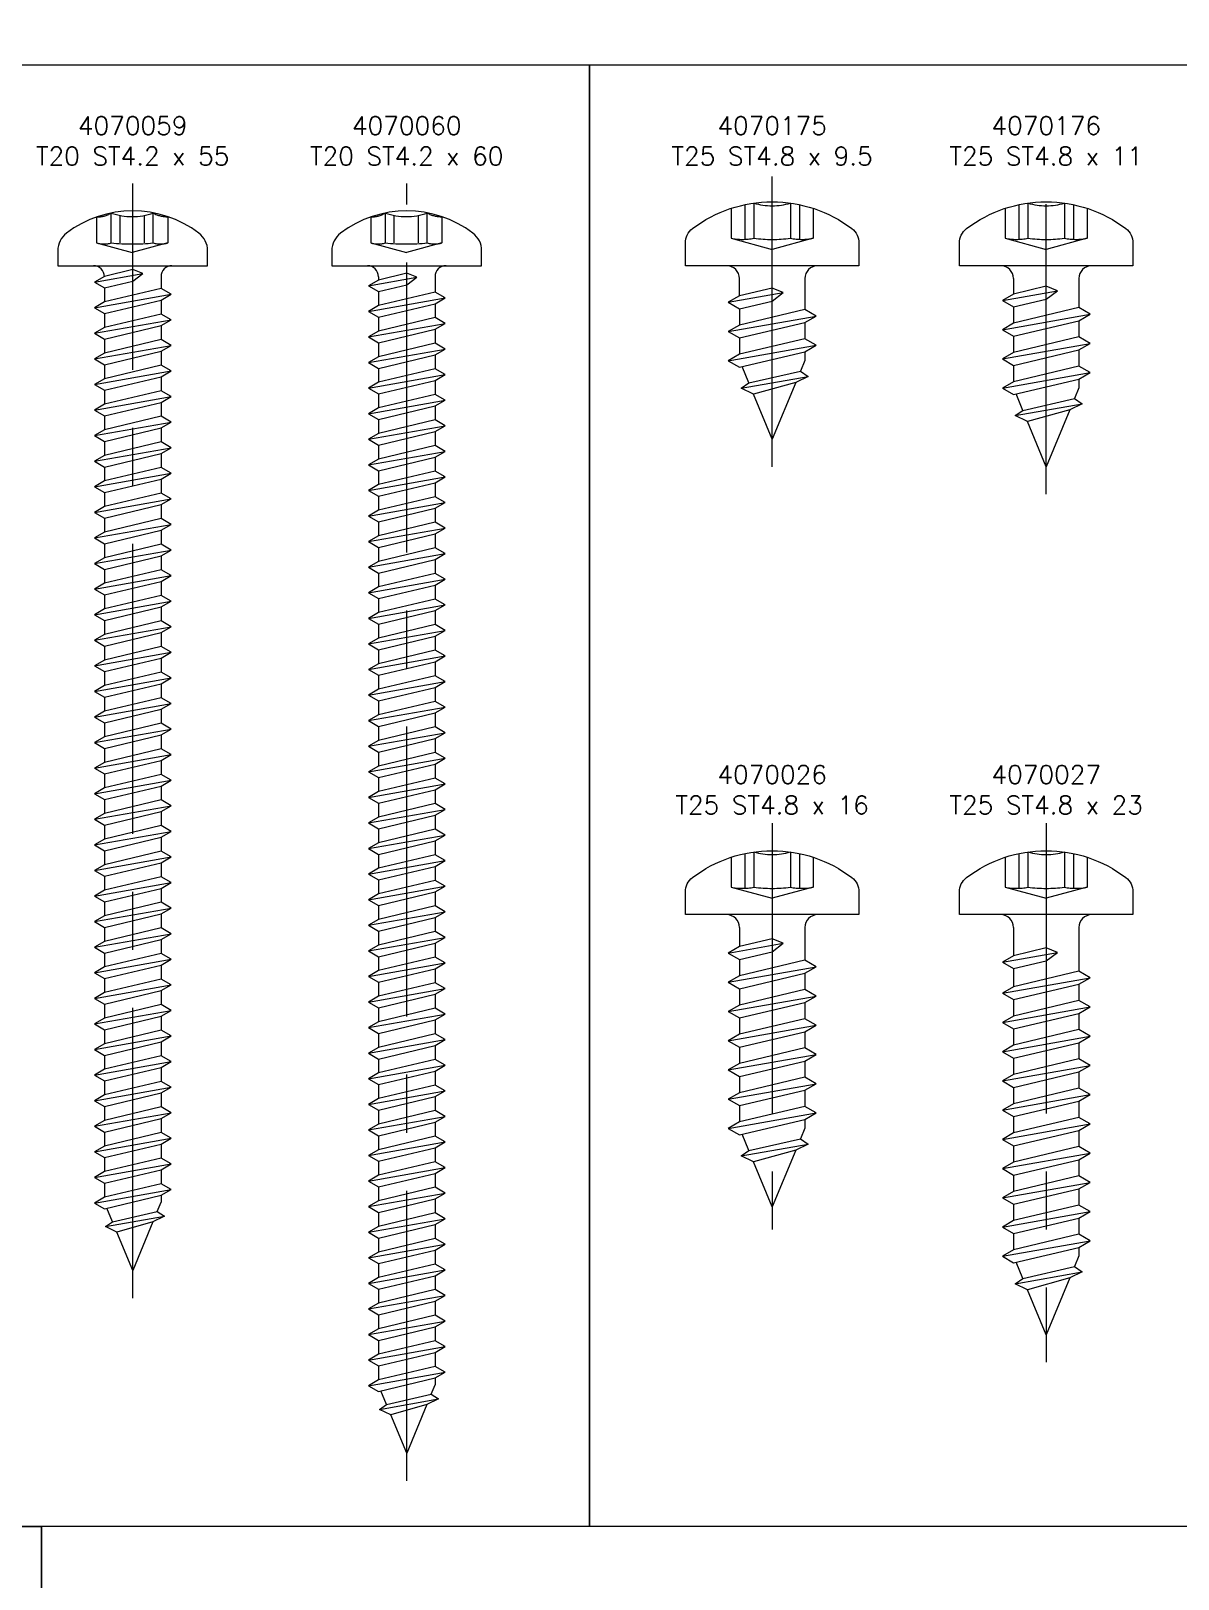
# Model space of a CAD drawing. Header units: millimetres. Extents: x 1459 to 16731, y 971 to 8404.
# Drawn here: x 5698.9 to 5761.7, y 2043.6 to 2128.3 of the extents above; entities that cross this region are included whole.
import ezdxf

# ---------------------------------------------------------------- set-up
doc = ezdxf.new("R2010")
doc.units = ezdxf.units.MM
doc.header["$LTSCALE"] = 0.5
for name, pattern in [('AUSGEZOGEN', [0]), ('CENTER', [50.8, 31.75, -6.35, 6.35, -6.35]), ('HIDDEN', [9.525, 6.35, -3.175])]:
    doc.linetypes.add(name, pattern=pattern)
doc.layers.get('0').update_dxf_attribs({"lineweight": 20})
doc.layers.add('Quincaillerie', color=150, linetype='Continuous', lineweight=20)
doc.styles.add('SBS_BLOCKNAME', font='simplex.shx', dxfattribs={"height": 1})

# ---------------------------------------------------------------- blocks, each defined once
blk = doc.blocks.new('4070059')
at = {"color": 1, "linetype": 'CENTER'}
blk.add_line((0, -56.5), (0, 4.5), dxfattribs=at)
at = {"linetype": 'HIDDEN'}
for p, q in [((-1.171, 1.248), (-1.171, 2.885)), ((-0.684, 1.248), (-0.684, 2.753)), ((0.638, 1.248), (0.638, 2.753)), ((1.125, 1.248), (1.125, 2.885))]:
    blk.add_line(p, q, dxfattribs=at)
blk.add_lwpolyline([(3.625, 1.781, 0.336235), (-3.625, 1.781, 0.234691), (-4.1, 0.825), (-4.1, 0), (4.1, 0), (4.1, 0.825, 0.234691), (3.625, 1.781, 0.14402)], format="xyb")
for points in [[(-1.973, 2.666), (-1.973, 1.248)], [(1.927, 2.682), (1.927, 1.248)], [(-1.973, 1.248), (-0.023, 0.726)], [(1.927, 1.248), (-0.023, 0.726)]]:
    blk.add_lwpolyline(points, dxfattribs=at)
for points in [[(-1.55, -0.582), (-2.1, -0.9), (-1.55, -1.218), (0, -0.847), (0.55, -0.433), (0, -0.212)], [(-1.55, -1.982), (-2.1, -2.3), (-1.55, -2.618), (1.55, -1.877), (2.1, -1.559), (1.55, -1.242)], [(-1.55, -3.382), (-2.1, -3.7), (-1.55, -4.018), (1.55, -3.277), (2.1, -2.959), (1.55, -2.642)], [(-1.55, -4.782), (-2.1, -5.1), (-1.55, -5.418), (1.55, -4.677), (2.1, -4.359), (1.55, -4.042)], [(-1.55, -6.182), (-2.1, -6.5), (-1.55, -6.818), (1.55, -6.077), (2.1, -5.759), (1.55, -5.442)], [(-1.55, -7.582), (-2.1, -7.9), (-1.55, -8.218), (1.55, -7.477), (2.1, -7.159), (1.55, -6.842)], [(-1.55, -8.982), (-2.1, -9.3), (-1.55, -9.618), (1.55, -8.877), (2.1, -8.559), (1.55, -8.242)], [(-1.55, -10.382), (-2.1, -10.7), (-1.55, -11.018), (1.55, -10.277), (2.1, -9.959), (1.55, -9.642)], [(-1.55, -11.782), (-2.1, -12.1), (-1.55, -12.418), (1.55, -11.677), (2.1, -11.359), (1.55, -11.042)], [(-1.55, -13.182), (-2.1, -13.5), (-1.55, -13.818), (1.55, -13.077), (2.1, -12.759), (1.55, -12.442)], [(-1.55, -14.582), (-2.1, -14.9), (-1.55, -15.218), (1.55, -14.477), (2.1, -14.159), (1.55, -13.842)], [(-1.55, -15.982), (-2.1, -16.3), (-1.55, -16.618), (1.55, -15.877), (2.1, -15.559), (1.55, -15.242)], [(-1.55, -17.382), (-2.1, -17.7), (-1.55, -18.018), (1.55, -17.277), (2.1, -16.959), (1.55, -16.642)], [(-1.55, -18.782), (-2.1, -19.1), (-1.55, -19.418), (1.55, -18.677), (2.1, -18.359), (1.55, -18.042)], [(-1.55, -20.182), (-2.1, -20.5), (-1.55, -20.818), (1.55, -20.077), (2.1, -19.759), (1.55, -19.442)], [(-1.55, -21.582), (-2.1, -21.9), (-1.55, -22.218), (1.55, -21.477), (2.1, -21.159), (1.55, -20.842)], [(-1.55, -22.982), (-2.1, -23.3), (-1.55, -23.618), (1.55, -22.877), (2.1, -22.559), (1.55, -22.242)], [(-1.55, -24.382), (-2.1, -24.7), (-1.55, -25.018), (1.55, -24.277), (2.1, -23.959), (1.55, -23.642)], [(-1.55, -25.782), (-2.1, -26.1), (-1.55, -26.418), (1.55, -25.677), (2.1, -25.359), (1.55, -25.042)], [(-1.55, -27.182), (-2.1, -27.5), (-1.55, -27.818), (1.55, -27.077), (2.1, -26.759), (1.55, -26.442)], [(-1.55, -28.582), (-2.1, -28.9), (-1.55, -29.218), (1.55, -28.477), (2.1, -28.159), (1.55, -27.842)], [(-1.55, -29.982), (-2.1, -30.3), (-1.55, -30.618), (1.55, -29.877), (2.1, -29.559), (1.55, -29.242)], [(-1.55, -31.382), (-2.1, -31.7), (-1.55, -32.018), (1.55, -31.277), (2.1, -30.959), (1.55, -30.642)], [(-1.55, -32.782), (-2.1, -33.1), (-1.55, -33.418), (1.55, -32.677), (2.1, -32.359), (1.55, -32.042)], [(-1.55, -34.182), (-2.1, -34.5), (-1.55, -34.818), (1.55, -34.077), (2.1, -33.759), (1.55, -33.442)], [(-1.55, -35.582), (-2.1, -35.9), (-1.55, -36.218), (1.55, -35.477), (2.1, -35.159), (1.55, -34.842)], [(-1.55, -36.982), (-2.1, -37.3), (-1.55, -37.618), (1.55, -36.877), (2.1, -36.559), (1.55, -36.242)], [(-1.55, -38.382), (-2.1, -38.7), (-1.55, -39.018), (1.55, -38.277), (2.1, -37.959), (1.55, -37.642)], [(-1.55, -39.782), (-2.1, -40.1), (-1.55, -40.418), (1.55, -39.677), (2.1, -39.359), (1.55, -39.042)], [(-1.55, -41.182), (-2.1, -41.5), (-1.55, -41.818), (1.55, -41.077), (2.1, -40.759), (1.55, -40.442)], [(-1.55, -42.582), (-2.1, -42.9), (-1.55, -43.218), (1.55, -42.477), (2.1, -42.159), (1.55, -41.842)], [(-1.55, -43.982), (-2.1, -44.3), (-1.55, -44.618), (1.55, -43.877), (2.1, -43.559), (1.55, -43.242)], [(-1.55, -45.382), (-2.1, -45.7), (-1.55, -46.018), (1.55, -45.277), (2.1, -44.959), (1.55, -44.642)], [(-1.55, -46.782), (-2.1, -47.1), (-1.55, -47.418), (1.55, -46.677), (2.1, -46.359), (1.55, -46.042)], [(-1.55, -48.182), (-2.1, -48.5), (-1.55, -48.818), (1.55, -48.077), (2.1, -47.759), (1.55, -47.442)], [(-1.55, -49.582), (-2.1, -49.9), (-1.55, -50.218), (1.55, -49.477), (2.1, -49.159), (1.55, -48.842)], [(-1.55, -50.982), (-2.1, -51.3), (-1.55, -51.618), (1.55, -50.877), (2.1, -50.559), (1.55, -50.242)], [(1.342, -51.76), (1.733, -52.024), (1.107, -52.328), (-0.872, -52.896), (-1.497, -52.594), (-1.107, -52.328)]]:
    blk.add_lwpolyline(points, close=True)
for points in [[(-2.1, -0.9), (0.55, -0.433)], [(1.55, -0.6), (1.55, -1.242)], [(-2.1, -2.3), (2.1, -1.559)], [(-1.55, -1.218), (-1.55, -1.982)], [(1.55, -1.877), (1.55, -2.642)], [(-2.1, -3.7), (2.1, -2.959)], [(-1.55, -2.618), (-1.55, -3.382)], [(1.55, -3.277), (1.55, -4.042)], [(-1.55, -4.018), (-1.55, -4.782)], [(-2.1, -5.1), (2.1, -4.359)], [(1.55, -4.677), (1.55, -5.442)], [(-2.1, -6.5), (2.1, -5.759)], [(-1.55, -5.418), (-1.55, -6.182)], [(1.55, -6.077), (1.55, -6.842)], [(-2.1, -7.9), (2.1, -7.159)], [(-1.55, -6.818), (-1.55, -7.582)], [(1.55, -7.477), (1.55, -8.242)], [(-1.55, -8.218), (-1.55, -8.982)], [(-2.1, -9.3), (2.1, -8.559)], [(1.55, -8.877), (1.55, -9.642)], [(-2.1, -10.7), (2.1, -9.959)], [(-1.55, -9.618), (-1.55, -10.382)], [(1.55, -10.277), (1.55, -11.042)], [(-2.1, -12.1), (2.1, -11.359)], [(-1.55, -11.018), (-1.55, -11.782)], [(1.55, -11.677), (1.55, -12.442)], [(-1.55, -12.418), (-1.55, -13.182)], [(-2.1, -13.5), (2.1, -12.759)], [(1.55, -13.077), (1.55, -13.842)], [(-2.1, -14.9), (2.1, -14.159)], [(-1.55, -13.818), (-1.55, -14.582)], [(-1.55, -15.218), (-1.55, -15.982)], [(1.55, -14.477), (1.55, -15.242)], [(-2.1, -16.3), (2.1, -15.559)], [(1.55, -15.877), (1.55, -16.642)], [(-1.55, -16.618), (-1.55, -17.382)], [(-2.1, -17.7), (2.1, -16.959)], [(1.55, -17.277), (1.55, -18.042)], [(-2.1, -19.1), (2.1, -18.359)], [(-1.55, -18.018), (-1.55, -18.782)], [(-1.55, -19.418), (-1.55, -20.182)], [(1.55, -18.677), (1.55, -19.442)], [(-2.1, -20.5), (2.1, -19.759)], [(1.55, -20.077), (1.55, -20.842)], [(-2.1, -21.9), (2.1, -21.159)], [(-1.55, -20.818), (-1.55, -21.582)], [(1.55, -21.477), (1.55, -22.242)], [(-2.1, -23.3), (2.1, -22.559)], [(-1.55, -22.218), (-1.55, -22.982)], [(1.55, -22.877), (1.55, -23.642)], [(-1.55, -23.618), (-1.55, -24.382)], [(-2.1, -24.7), (2.1, -23.959)], [(1.55, -24.277), (1.55, -25.042)], [(-2.1, -26.1), (2.1, -25.359)], [(-1.55, -25.018), (-1.55, -25.782)], [(1.55, -25.677), (1.55, -26.442)], [(-2.1, -27.5), (2.1, -26.759)], [(-1.55, -26.418), (-1.55, -27.182)], [(1.55, -27.077), (1.55, -27.842)], [(-1.55, -27.818), (-1.55, -28.582)], [(-2.1, -28.9), (2.1, -28.159)], [(1.55, -28.477), (1.55, -29.242)], [(-2.1, -30.3), (2.1, -29.559)], [(-1.55, -29.218), (-1.55, -29.982)], [(1.55, -29.877), (1.55, -30.642)], [(-2.1, -31.7), (2.1, -30.959)], [(-1.55, -30.618), (-1.55, -31.382)], [(1.55, -31.277), (1.55, -32.042)], [(-1.55, -32.018), (-1.55, -32.782)], [(-2.1, -33.1), (2.1, -32.359)], [(1.55, -32.677), (1.55, -33.442)], [(-2.1, -34.5), (2.1, -33.759)], [(-1.55, -33.418), (-1.55, -34.182)], [(1.55, -34.077), (1.55, -34.842)], [(-2.1, -35.9), (2.1, -35.159)], [(-1.55, -34.818), (-1.55, -35.582)], [(1.55, -35.477), (1.55, -36.242)], [(-1.55, -36.218), (-1.55, -36.982)], [(-2.1, -37.3), (2.1, -36.559)], [(1.55, -36.877), (1.55, -37.642)], [(-2.1, -38.7), (2.1, -37.959)], [(-1.55, -37.618), (-1.55, -38.382)], [(1.55, -38.277), (1.55, -39.042)], [(-2.1, -40.1), (2.1, -39.359)], [(-1.55, -39.018), (-1.55, -39.782)], [(1.55, -39.677), (1.55, -40.442)], [(-1.55, -40.418), (-1.55, -41.182)], [(-2.1, -41.5), (2.1, -40.759)], [(1.55, -41.077), (1.55, -41.842)], [(-2.1, -42.9), (2.1, -42.159)], [(-1.55, -41.818), (-1.55, -42.582)], [(1.55, -42.477), (1.55, -43.242)], [(-2.1, -44.3), (2.1, -43.559)], [(-1.55, -43.218), (-1.55, -43.982)], [(1.55, -43.877), (1.55, -44.642)], [(-1.55, -44.618), (-1.55, -45.382)], [(-2.1, -45.7), (2.1, -44.959)], [(1.55, -45.277), (1.55, -46.042)], [(-2.1, -47.1), (2.1, -46.359)], [(-1.55, -46.018), (-1.55, -46.782)], [(-1.55, -47.418), (-1.55, -48.182)], [(1.55, -46.677), (1.55, -47.442)], [(-2.1, -48.5), (2.1, -47.759)], [(1.55, -48.077), (1.55, -48.842)], [(-1.55, -48.818), (-1.55, -49.582)], [(-2.1, -49.9), (2.1, -49.159)], [(1.55, -49.477), (1.55, -50.242)], [(-2.1, -51.3), (2.1, -50.559)], [(-1.55, -50.218), (-1.55, -50.982)], [(-1.107, -52.328), (-1.414, -51.585)], [(1.342, -51.76), (1.55, -51.258)], [(1.55, -50.877), (1.55, -51.258)], [(-1.497, -52.594), (1.733, -52.024)], [(1.107, -52.328), (0, -55), (-0.872, -52.896)]]:
    blk.add_lwpolyline(points)
for centre, radius, start, end in [((-1.962, 4.206), 1.539, 269.57434, 300.88365), ((-0.023, 6.163), 3.474, 250.69884, 289.30116), ((1.885, 4.206), 1.525, 240.10442, 271.56463), ((-1.572, 2.616), 1.425, 253.66426, 286.33574), ((-0.023, 13.162), 11.97, 264.49478, 275.50522), ((1.526, 2.616), 1.425, 253.66426, 286.33574)]:
    blk.add_arc(centre, radius, start, end, dxfattribs=at)
for centre, start, end in [((-2.15, -0.6), 0, 90), ((2.15, -0.6), 90, 180)]:
    blk.add_arc(centre, 0.6, start, end)
blk = doc.blocks.new('4070060')
at = {"color": 1, "linetype": 'CENTER'}
blk.add_line((0, -66.5), (0, 4.5), dxfattribs=at)
at = {"linetype": 'HIDDEN'}
for p, q in [((-1.171, 1.248), (-1.171, 2.885)), ((-0.684, 1.248), (-0.684, 2.753)), ((0.638, 1.248), (0.638, 2.753)), ((1.125, 1.248), (1.125, 2.885))]:
    blk.add_line(p, q, dxfattribs=at)
blk.add_lwpolyline([(3.625, 1.781, 0.336235), (-3.625, 1.781, 0.234691), (-4.1, 0.825), (-4.1, 0), (4.1, 0), (4.1, 0.825, 0.234691), (3.625, 1.781, 0.14402)], format="xyb")
for points in [[(-1.973, 2.666), (-1.973, 1.248)], [(1.927, 2.682), (1.927, 1.248)], [(-1.973, 1.248), (-0.023, 0.726)], [(1.927, 1.248), (-0.023, 0.726)]]:
    blk.add_lwpolyline(points, dxfattribs=at)
for points in [[(-1.55, -0.782), (-2.1, -1.1), (-1.55, -1.418), (0, -1.047), (0.55, -0.633), (0, -0.412)], [(-1.55, -2.182), (-2.1, -2.5), (-1.55, -2.818), (1.55, -2.077), (2.1, -1.759), (1.55, -1.442)], [(-1.55, -3.582), (-2.1, -3.9), (-1.55, -4.218), (1.55, -3.477), (2.1, -3.159), (1.55, -2.842)], [(-1.55, -4.982), (-2.1, -5.3), (-1.55, -5.618), (1.55, -4.877), (2.1, -4.559), (1.55, -4.242)], [(-1.55, -6.382), (-2.1, -6.7), (-1.55, -7.018), (1.55, -6.277), (2.1, -5.959), (1.55, -5.642)], [(-1.55, -7.782), (-2.1, -8.1), (-1.55, -8.418), (1.55, -7.677), (2.1, -7.359), (1.55, -7.042)], [(-1.55, -9.182), (-2.1, -9.5), (-1.55, -9.818), (1.55, -9.077), (2.1, -8.759), (1.55, -8.442)], [(-1.55, -10.582), (-2.1, -10.9), (-1.55, -11.218), (1.55, -10.477), (2.1, -10.159), (1.55, -9.842)], [(-1.55, -11.982), (-2.1, -12.3), (-1.55, -12.618), (1.55, -11.877), (2.1, -11.559), (1.55, -11.242)], [(-1.55, -13.382), (-2.1, -13.7), (-1.55, -14.018), (1.55, -13.277), (2.1, -12.959), (1.55, -12.642)], [(-1.55, -14.782), (-2.1, -15.1), (-1.55, -15.418), (1.55, -14.677), (2.1, -14.359), (1.55, -14.042)], [(-1.55, -16.182), (-2.1, -16.5), (-1.55, -16.818), (1.55, -16.077), (2.1, -15.759), (1.55, -15.442)], [(-1.55, -17.582), (-2.1, -17.9), (-1.55, -18.218), (1.55, -17.477), (2.1, -17.159), (1.55, -16.842)], [(-1.55, -18.982), (-2.1, -19.3), (-1.55, -19.618), (1.55, -18.877), (2.1, -18.559), (1.55, -18.242)], [(-1.55, -20.382), (-2.1, -20.7), (-1.55, -21.018), (1.55, -20.277), (2.1, -19.959), (1.55, -19.642)], [(-1.55, -21.782), (-2.1, -22.1), (-1.55, -22.418), (1.55, -21.677), (2.1, -21.359), (1.55, -21.042)], [(-1.55, -23.182), (-2.1, -23.5), (-1.55, -23.818), (1.55, -23.077), (2.1, -22.759), (1.55, -22.442)], [(-1.55, -24.582), (-2.1, -24.9), (-1.55, -25.218), (1.55, -24.477), (2.1, -24.159), (1.55, -23.842)], [(-1.55, -25.982), (-2.1, -26.3), (-1.55, -26.618), (1.55, -25.877), (2.1, -25.559), (1.55, -25.242)], [(-1.55, -27.382), (-2.1, -27.7), (-1.55, -28.018), (1.55, -27.277), (2.1, -26.959), (1.55, -26.642)], [(-1.55, -28.782), (-2.1, -29.1), (-1.55, -29.418), (1.55, -28.677), (2.1, -28.359), (1.55, -28.042)], [(-1.55, -30.182), (-2.1, -30.5), (-1.55, -30.818), (1.55, -30.077), (2.1, -29.759), (1.55, -29.442)], [(-1.55, -31.582), (-2.1, -31.9), (-1.55, -32.218), (1.55, -31.477), (2.1, -31.159), (1.55, -30.842)], [(-1.55, -32.982), (-2.1, -33.3), (-1.55, -33.618), (1.55, -32.877), (2.1, -32.559), (1.55, -32.242)], [(-1.55, -34.382), (-2.1, -34.7), (-1.55, -35.018), (1.55, -34.277), (2.1, -33.959), (1.55, -33.642)], [(-1.55, -35.782), (-2.1, -36.1), (-1.55, -36.418), (1.55, -35.677), (2.1, -35.359), (1.55, -35.042)], [(-1.55, -37.182), (-2.1, -37.5), (-1.55, -37.818), (1.55, -37.077), (2.1, -36.759), (1.55, -36.442)], [(-1.55, -38.582), (-2.1, -38.9), (-1.55, -39.218), (1.55, -38.477), (2.1, -38.159), (1.55, -37.842)], [(-1.55, -39.982), (-2.1, -40.3), (-1.55, -40.618), (1.55, -39.877), (2.1, -39.559), (1.55, -39.242)], [(-1.55, -41.382), (-2.1, -41.7), (-1.55, -42.018), (1.55, -41.277), (2.1, -40.959), (1.55, -40.642)], [(-1.55, -42.782), (-2.1, -43.1), (-1.55, -43.418), (1.55, -42.677), (2.1, -42.359), (1.55, -42.042)], [(-1.55, -44.182), (-2.1, -44.5), (-1.55, -44.818), (1.55, -44.077), (2.1, -43.759), (1.55, -43.442)], [(-1.55, -45.582), (-2.1, -45.9), (-1.55, -46.218), (1.55, -45.477), (2.1, -45.159), (1.55, -44.842)], [(-1.55, -46.982), (-2.1, -47.3), (-1.55, -47.618), (1.55, -46.877), (2.1, -46.559), (1.55, -46.242)], [(-1.55, -48.382), (-2.1, -48.7), (-1.55, -49.018), (1.55, -48.277), (2.1, -47.959), (1.55, -47.642)], [(-1.55, -49.782), (-2.1, -50.1), (-1.55, -50.418), (1.55, -49.677), (2.1, -49.359), (1.55, -49.042)], [(-1.55, -51.182), (-2.1, -51.5), (-1.55, -51.818), (1.55, -51.077), (2.1, -50.759), (1.55, -50.442)], [(-1.55, -52.582), (-2.1, -52.9), (-1.55, -53.218), (1.55, -52.477), (2.1, -52.159), (1.55, -51.842)], [(-1.55, -53.982), (-2.1, -54.3), (-1.55, -54.618), (1.55, -53.877), (2.1, -53.559), (1.55, -53.242)], [(-1.55, -55.382), (-2.1, -55.7), (-1.55, -56.018), (1.55, -55.277), (2.1, -54.959), (1.55, -54.642)], [(-1.55, -56.782), (-2.1, -57.1), (-1.55, -57.418), (1.55, -56.677), (2.1, -56.359), (1.55, -56.042)], [(-1.55, -58.182), (-2.1, -58.5), (-1.55, -58.818), (1.55, -58.077), (2.1, -57.759), (1.55, -57.442)], [(-1.55, -59.582), (-2.1, -59.9), (-1.55, -60.218), (1.55, -59.477), (2.1, -59.159), (1.55, -58.842)], [(-1.55, -60.982), (-2.1, -61.3), (-1.55, -61.618), (1.55, -60.877), (2.1, -60.559), (1.55, -60.242)], [(1.342, -61.76), (1.733, -62.024), (1.107, -62.328), (-0.872, -62.896), (-1.497, -62.594), (-1.107, -62.328)]]:
    blk.add_lwpolyline(points, close=True)
for points in [[(-2.1, -1.1), (0.55, -0.633)], [(-1.55, -0.6), (-1.55, -0.782)], [(1.55, -0.6), (1.55, -1.442)], [(-1.55, -1.418), (-1.55, -2.182)], [(-2.1, -2.5), (2.1, -1.759)], [(1.55, -2.077), (1.55, -2.842)], [(-2.1, -3.9), (2.1, -3.159)], [(-1.55, -2.818), (-1.55, -3.582)], [(-1.55, -4.218), (-1.55, -4.982)], [(1.55, -3.477), (1.55, -4.242)], [(-2.1, -5.3), (2.1, -4.559)], [(1.55, -4.877), (1.55, -5.642)], [(-1.55, -5.618), (-1.55, -6.382)], [(-2.1, -6.7), (2.1, -5.959)], [(1.55, -6.277), (1.55, -7.042)], [(-2.1, -8.1), (2.1, -7.359)], [(-1.55, -7.018), (-1.55, -7.782)], [(-1.55, -8.418), (-1.55, -9.182)], [(1.55, -7.677), (1.55, -8.442)], [(-2.1, -9.5), (2.1, -8.759)], [(1.55, -9.077), (1.55, -9.842)], [(-2.1, -10.9), (2.1, -10.159)], [(-1.55, -9.818), (-1.55, -10.582)], [(1.55, -10.477), (1.55, -11.242)], [(-2.1, -12.3), (2.1, -11.559)], [(-1.55, -11.218), (-1.55, -11.982)], [(-1.55, -12.618), (-1.55, -13.382)], [(1.55, -11.877), (1.55, -12.642)], [(-2.1, -13.7), (2.1, -12.959)], [(1.55, -13.277), (1.55, -14.042)], [(-2.1, -15.1), (2.1, -14.359)], [(-1.55, -14.018), (-1.55, -14.782)], [(1.55, -14.677), (1.55, -15.442)], [(-2.1, -16.5), (2.1, -15.759)], [(-1.55, -15.418), (-1.55, -16.182)], [(1.55, -16.077), (1.55, -16.842)], [(-1.55, -16.818), (-1.55, -17.582)], [(-2.1, -17.9), (2.1, -17.159)], [(1.55, -17.477), (1.55, -18.242)], [(-2.1, -19.3), (2.1, -18.559)], [(-1.55, -18.218), (-1.55, -18.982)], [(1.55, -18.877), (1.55, -19.642)], [(-2.1, -20.7), (2.1, -19.959)], [(-1.55, -19.618), (-1.55, -20.382)], [(1.55, -20.277), (1.55, -21.042)], [(-1.55, -21.018), (-1.55, -21.782)], [(-2.1, -22.1), (2.1, -21.359)], [(1.55, -21.677), (1.55, -22.442)], [(-2.1, -23.5), (2.1, -22.759)], [(-1.55, -22.418), (-1.55, -23.182)], [(1.55, -23.077), (1.55, -23.842)], [(-2.1, -24.9), (2.1, -24.159)], [(-1.55, -23.818), (-1.55, -24.582)], [(1.55, -24.477), (1.55, -25.242)], [(-1.55, -25.218), (-1.55, -25.982)], [(-2.1, -26.3), (2.1, -25.559)], [(1.55, -25.877), (1.55, -26.642)], [(-2.1, -27.7), (2.1, -26.959)], [(-1.55, -26.618), (-1.55, -27.382)], [(1.55, -27.277), (1.55, -28.042)], [(-2.1, -29.1), (2.1, -28.359)], [(-1.55, -28.018), (-1.55, -28.782)], [(1.55, -28.677), (1.55, -29.442)], [(-1.55, -29.418), (-1.55, -30.182)], [(-2.1, -30.5), (2.1, -29.759)], [(1.55, -30.077), (1.55, -30.842)], [(-2.1, -31.9), (2.1, -31.159)], [(-1.55, -30.818), (-1.55, -31.582)], [(1.55, -31.477), (1.55, -32.242)], [(-2.1, -33.3), (2.1, -32.559)], [(-1.55, -32.218), (-1.55, -32.982)], [(1.55, -32.877), (1.55, -33.642)], [(-1.55, -33.618), (-1.55, -34.382)], [(-2.1, -34.7), (2.1, -33.959)], [(1.55, -34.277), (1.55, -35.042)], [(-2.1, -36.1), (2.1, -35.359)], [(-1.55, -35.018), (-1.55, -35.782)], [(-1.55, -36.418), (-1.55, -37.182)], [(1.55, -35.677), (1.55, -36.442)], [(-2.1, -37.5), (2.1, -36.759)], [(1.55, -37.077), (1.55, -37.842)], [(-1.55, -37.818), (-1.55, -38.582)], [(-2.1, -38.9), (2.1, -38.159)], [(1.55, -38.477), (1.55, -39.242)], [(-2.1, -40.3), (2.1, -39.559)], [(-1.55, -39.218), (-1.55, -39.982)], [(-1.55, -40.618), (-1.55, -41.382)], [(1.55, -39.877), (1.55, -40.642)], [(-2.1, -41.7), (2.1, -40.959)], [(1.55, -41.277), (1.55, -42.042)], [(-2.1, -43.1), (2.1, -42.359)], [(-1.55, -42.018), (-1.55, -42.782)], [(1.55, -42.677), (1.55, -43.442)], [(-2.1, -44.5), (2.1, -43.759)], [(-1.55, -43.418), (-1.55, -44.182)], [(-1.55, -44.818), (-1.55, -45.582)], [(1.55, -44.077), (1.55, -44.842)], [(-2.1, -45.9), (2.1, -45.159)], [(1.55, -45.477), (1.55, -46.242)], [(-2.1, -47.3), (2.1, -46.559)], [(-1.55, -46.218), (-1.55, -46.982)], [(1.55, -46.877), (1.55, -47.642)], [(-2.1, -48.7), (2.1, -47.959)], [(-1.55, -47.618), (-1.55, -48.382)], [(1.55, -48.277), (1.55, -49.042)], [(-1.55, -49.018), (-1.55, -49.782)], [(-2.1, -50.1), (2.1, -49.359)], [(1.55, -49.677), (1.55, -50.442)], [(-2.1, -51.5), (2.1, -50.759)], [(-1.55, -50.418), (-1.55, -51.182)], [(1.55, -51.077), (1.55, -51.842)], [(-2.1, -52.9), (2.1, -52.159)], [(-1.55, -51.818), (-1.55, -52.582)], [(1.55, -52.477), (1.55, -53.242)], [(-1.55, -53.218), (-1.55, -53.982)], [(-2.1, -54.3), (2.1, -53.559)], [(1.55, -53.877), (1.55, -54.642)], [(-2.1, -55.7), (2.1, -54.959)], [(-1.55, -54.618), (-1.55, -55.382)], [(1.55, -55.277), (1.55, -56.042)], [(-2.1, -57.1), (2.1, -56.359)], [(-1.55, -56.018), (-1.55, -56.782)], [(1.55, -56.677), (1.55, -57.442)], [(-1.55, -57.418), (-1.55, -58.182)], [(-2.1, -58.5), (2.1, -57.759)], [(1.55, -58.077), (1.55, -58.842)], [(-2.1, -59.9), (2.1, -59.159)], [(-1.55, -58.818), (-1.55, -59.582)], [(1.55, -59.477), (1.55, -60.242)], [(-2.1, -61.3), (2.1, -60.559)], [(-1.55, -60.218), (-1.55, -60.982)], [(1.55, -60.877), (1.55, -61.258)], [(-1.107, -62.328), (-1.414, -61.585)], [(1.342, -61.76), (1.55, -61.258)], [(-1.497, -62.594), (1.733, -62.024)], [(1.107, -62.328), (0, -65), (-0.872, -62.896)]]:
    blk.add_lwpolyline(points)
for centre, radius, start, end in [((-1.962, 4.206), 1.539, 269.57434, 300.88365), ((-0.023, 6.163), 3.474, 250.69884, 289.30116), ((1.885, 4.206), 1.525, 240.10442, 271.56463), ((-1.572, 2.616), 1.425, 253.66426, 286.33574), ((-0.023, 13.162), 11.97, 264.49478, 275.50522), ((1.526, 2.616), 1.425, 253.66426, 286.33574)]:
    blk.add_arc(centre, radius, start, end, dxfattribs=at)
for centre, start, end in [((-2.15, -0.6), 0, 90), ((2.15, -0.6), 90, 180)]:
    blk.add_arc(centre, 0.6, start, end)
blk = doc.blocks.new('4070026')
at = {"color": 1, "linetype": 'CENTER'}
blk.add_line((0, 5), (0, -17.5), dxfattribs=at)
blk.add_lwpolyline([(0, 3.5, -0.163834), (4.355, 2.034, -0.234469), (4.75, 1.237), (4.75, 0), (-4.75, 0), (-4.75, 1.237, -0.234469), (-4.355, 2.034, -0.163834)], format="xyb", close=True)
at = {"linetype": 'HIDDEN'}
for points in [[(-1, 3.43), (-1, 1.5)], [(1, 3.43), (1, 1.5)], [(-2.25, 3.139), (-2.25, 1.5)], [(-1.5, 3.342), (-1.5, 1.444)], [(1.5, 3.342), (1.5, 1.444)], [(2.25, 3.139), (2.25, 1.5)], [(-2.25, 1.5), (0, 0.897)], [(2.25, 1.5), (0, 0.897)]]:
    blk.add_lwpolyline(points, dxfattribs=at)
at = {"linetype": 'AUSGEZOGEN'}
for points in [[(-1.79, -0.7), (-1.79, -1.748)], [(1.79, -0.7), (1.79, -2.494)], [(-1.79, -2.452), (-1.79, -3.348)], [(1.79, -3.21), (1.79, -4.094)], [(-1.79, -4.052), (-1.79, -4.948)], [(1.79, -4.81), (1.79, -5.294)], [(1.79, -4.81), (1.79, -5.694)], [(-1.79, -5.652), (-1.79, -6.148)], [(-1.79, -5.652), (-1.79, -6.548)], [(1.79, -6.41), (1.79, -7.294)], [(1.79, -6.41), (1.79, -7.294)], [(-1.79, -7.252), (-1.79, -8.148)], [(-1.79, -7.252), (-1.79, -8.148)], [(1.79, -8.01), (1.79, -8.894)], [(1.79, -8.01), (1.79, -8.494)], [(-1.79, -8.852), (-1.79, -9.348)], [(-1.79, -8.852), (-1.79, -9.748)], [(1.79, -9.61), (1.79, -10.494)], [(-1.79, -10.452), (-1.79, -11.348)], [(1.79, -11.21), (1.79, -11.679)]]:
    blk.add_lwpolyline(points, dxfattribs=at)
for points in [[(0, -1.321), (-1.79, -1.748), (-2.4, -2.1), (-1.79, -2.452), (0, -2.031), (0.61, -1.569), (0, -1.321)], [(-2.4, -2.1), (0.61, -1.569)], [(-2.4, -3.7), (2.41, -2.852)], [(-2.4, -5.3), (2.41, -4.452)], [(-2.4, -6.9), (2.41, -6.052)], [(-2.4, -8.5), (2.41, -7.652)], [(-2.4, -10.1), (2.41, -9.252)], [(-2.4, -11.7), (2.41, -10.852)], [(1.79, -11.679), (1.547, -12.266)], [(-1.7, -13.201), (1.972, -12.554)], [(-1.278, -12.915), (-1.649, -12.019)], [(1.29, -12.885), (0, -16), (-1.024, -13.528)]]:
    blk.add_lwpolyline(points)
for points in [[(1.79, -3.21), (2.41, -2.852), (1.79, -2.494), (-1.79, -3.348), (-2.4, -3.7), (-1.79, -4.052)], [(1.79, -4.81), (2.41, -4.452), (1.79, -4.094), (-1.79, -4.948), (-2.4, -5.3), (-1.79, -5.652)], [(1.79, -6.41), (2.41, -6.052), (1.79, -5.694), (-1.79, -6.548), (-2.4, -6.9), (-1.79, -7.252)], [(1.79, -8.01), (2.41, -7.652), (1.79, -7.294), (-1.79, -8.148), (-2.4, -8.5), (-1.79, -8.852)], [(1.79, -9.61), (2.41, -9.252), (1.79, -8.894), (-1.79, -9.748), (-2.4, -10.1), (-1.79, -10.452)], [(1.79, -11.21), (2.41, -10.852), (1.79, -10.494), (-1.79, -11.348), (-2.4, -11.7), (-1.79, -12.052)], [(1.547, -12.266), (1.972, -12.554), (1.29, -12.885), (-1.024, -13.528), (-1.7, -13.201), (-1.278, -12.915)]]:
    blk.add_lwpolyline(points, close=True)
at = {"linetype": 'HIDDEN'}
for centre, radius, start, end in [((0, 6.788), 3.503, 253.41492, 286.58508), ((-1.625, 4.819), 3.377, 259.33567, 280.66433), ((0, 9.596), 8.157, 262.95849, 277.04151), ((1.625, 4.819), 3.377, 259.33567, 280.66433)]:
    blk.add_arc(centre, radius, start, end, dxfattribs=at)
for centre, start, end in [((-2.49, -0.7), 0, 90), ((2.49, -0.7), 90, 180)]:
    blk.add_arc(centre, 0.7, start, end)
blk = doc.blocks.new('4070027')
at = {"color": 1, "linetype": 'CENTER'}
blk.add_line((0, 5), (0, -24.5), dxfattribs=at)
blk.add_lwpolyline([(0, 3.5, -0.163834), (4.355, 2.034, -0.234469), (4.75, 1.237), (4.75, 0), (-4.75, 0), (-4.75, 1.237, -0.234469), (-4.355, 2.034, -0.163834)], format="xyb", close=True)
at = {"linetype": 'HIDDEN'}
for points in [[(-1, 3.43), (-1, 1.5)], [(1, 3.43), (1, 1.5)], [(-2.25, 3.139), (-2.25, 1.5)], [(-1.5, 3.342), (-1.5, 1.444)], [(1.5, 3.342), (1.5, 1.444)], [(2.25, 3.139), (2.25, 1.5)], [(-2.25, 1.5), (0, 0.897)], [(2.25, 1.5), (0, 0.897)]]:
    blk.add_lwpolyline(points, dxfattribs=at)
at = {"linetype": 'AUSGEZOGEN'}
for points in [[(-1.79, -0.7), (-1.79, -2.248)], [(1.79, -0.7), (1.79, -3.094)], [(-1.79, -2.952), (-1.79, -3.948)], [(1.79, -3.81), (1.79, -4.694)], [(-1.79, -4.652), (-1.79, -5.548)], [(1.79, -5.41), (1.79, -6.294)], [(-1.79, -6.252), (-1.79, -7.148)], [(1.79, -7.01), (1.79, -7.894)], [(-1.79, -7.852), (-1.79, -8.748)], [(1.79, -8.61), (1.79, -9.494)], [(-1.79, -9.452), (-1.79, -10.348)], [(1.79, -10.21), (1.79, -11.094)], [(-1.79, -11.052), (-1.79, -11.948)], [(1.79, -11.81), (1.79, -12.694)], [(-1.79, -12.652), (-1.79, -13.548)], [(1.79, -13.41), (1.79, -14.294)], [(-1.79, -14.252), (-1.79, -15.148)], [(1.79, -15.01), (1.79, -15.894)], [(-1.79, -15.852), (-1.79, -16.748)], [(1.79, -16.61), (1.79, -17.494)], [(-1.79, -17.452), (-1.79, -18.348)], [(1.79, -18.21), (1.79, -18.679)]]:
    blk.add_lwpolyline(points, dxfattribs=at)
for points in [[(0, -1.821), (-1.79, -2.248), (-2.4, -2.6), (-1.79, -2.952), (0, -2.531), (0.61, -2.069), (0, -1.821)], [(-2.4, -2.6), (0.61, -2.069)], [(-2.4, -4.3), (2.41, -3.452)], [(-2.4, -5.9), (2.41, -5.052)], [(-2.4, -7.5), (2.41, -6.652)], [(-2.4, -9.1), (2.41, -8.252)], [(-2.4, -10.7), (2.41, -9.852)], [(-2.4, -12.3), (2.41, -11.452)], [(-2.4, -13.9), (2.41, -13.052)], [(-2.4, -15.5), (2.41, -14.652)], [(-2.4, -17.1), (2.41, -16.252)], [(-2.4, -18.7), (2.41, -17.852)], [(-1.278, -19.915), (-1.649, -19.019)], [(1.79, -18.679), (1.547, -19.266)], [(-1.7, -20.201), (1.972, -19.554)], [(1.29, -19.885), (0, -23), (-1.024, -20.528)]]:
    blk.add_lwpolyline(points)
for points in [[(1.79, -3.81), (2.41, -3.452), (1.79, -3.094), (-1.79, -3.948), (-2.4, -4.3), (-1.79, -4.652)], [(1.79, -5.41), (2.41, -5.052), (1.79, -4.694), (-1.79, -5.548), (-2.4, -5.9), (-1.79, -6.252)], [(1.79, -7.01), (2.41, -6.652), (1.79, -6.294), (-1.79, -7.148), (-2.4, -7.5), (-1.79, -7.852)], [(1.79, -8.61), (2.41, -8.252), (1.79, -7.894), (-1.79, -8.748), (-2.4, -9.1), (-1.79, -9.452)], [(1.79, -10.21), (2.41, -9.852), (1.79, -9.494), (-1.79, -10.348), (-2.4, -10.7), (-1.79, -11.052)], [(1.79, -11.81), (2.41, -11.452), (1.79, -11.094), (-1.79, -11.948), (-2.4, -12.3), (-1.79, -12.652)], [(1.79, -13.41), (2.41, -13.052), (1.79, -12.694), (-1.79, -13.548), (-2.4, -13.9), (-1.79, -14.252)], [(1.79, -15.01), (2.41, -14.652), (1.79, -14.294), (-1.79, -15.148), (-2.4, -15.5), (-1.79, -15.852)], [(1.79, -16.61), (2.41, -16.252), (1.79, -15.894), (-1.79, -16.748), (-2.4, -17.1), (-1.79, -17.452)], [(1.79, -18.21), (2.41, -17.852), (1.79, -17.494), (-1.79, -18.348), (-2.4, -18.7), (-1.79, -19.052)], [(1.547, -19.266), (1.972, -19.554), (1.29, -19.885), (-1.024, -20.528), (-1.7, -20.201), (-1.278, -19.915)]]:
    blk.add_lwpolyline(points, close=True)
at = {"linetype": 'HIDDEN'}
for centre, radius, start, end in [((0, 6.788), 3.503, 253.41492, 286.58508), ((-1.625, 4.819), 3.377, 259.33567, 280.66433), ((0, 9.596), 8.157, 262.95849, 277.04151), ((1.625, 4.819), 3.377, 259.33567, 280.66433)]:
    blk.add_arc(centre, radius, start, end, dxfattribs=at)
for centre, start, end in [((-2.49, -0.7), 0, 90), ((2.49, -0.7), 90, 180)]:
    blk.add_arc(centre, 0.7, start, end)
blk = doc.blocks.new('4070175')
at = {"color": 1, "linetype": 'CENTER'}
blk.add_line((0, -11), (0, 5), dxfattribs=at)
blk.add_lwpolyline([(0, 3.5, -0.163834), (4.355, 2.034, -0.234469), (4.75, 1.237), (4.75, 0), (-4.75, 0), (-4.75, 1.237, -0.234469), (-4.355, 2.034, -0.163834)], format="xyb", close=True)
at = {"linetype": 'HIDDEN'}
for points in [[(-1, 3.43), (-1, 1.5)], [(1, 3.43), (1, 1.5)], [(-2.25, 3.139), (-2.25, 1.5)], [(-1.5, 3.342), (-1.5, 1.444)], [(1.5, 3.342), (1.5, 1.444)], [(2.25, 3.139), (2.25, 1.5)], [(-2.25, 1.5), (0, 0.897)], [(2.25, 1.5), (0, 0.897)]]:
    blk.add_lwpolyline(points, dxfattribs=at)
for points in [[(-1.79, -1.648), (-1.79, -0.7, 0.414214), (-2.49, 0, 0.414214)], [(2.49, 0, 0.414214), (1.79, -0.7), (1.79, -2.394)]]:
    blk.add_lwpolyline(points, format="xyb")
for points in [[(0, -1.221), (-1.79, -1.648), (-2.4, -2), (-1.79, -2.352), (0, -1.931), (0.61, -1.469), (0, -1.221)], [(-2.4, -2), (0.61, -1.469)], [(-2.4, -3.6), (2.41, -2.752)], [(-2.4, -5.2), (2.41, -4.352)], [(-1.278, -6.415), (-1.649, -5.519)], [(-1.7, -6.701), (1.972, -6.054)], [(1.29, -6.385), (0, -9.5), (-1.024, -7.028)]]:
    blk.add_lwpolyline(points)
for points in [[(1.79, -3.11), (2.41, -2.752), (1.79, -2.394), (-1.79, -3.248), (-2.4, -3.6), (-1.79, -3.952)], [(1.79, -4.71), (2.41, -4.352), (1.79, -3.994), (-1.79, -4.848), (-2.4, -5.2), (-1.79, -5.552)], [(1.547, -5.766), (1.972, -6.054), (1.29, -6.385), (-1.024, -7.028), (-1.7, -6.701), (-1.278, -6.415)]]:
    blk.add_lwpolyline(points, close=True)
at = {"linetype": 'AUSGEZOGEN'}
for points in [[(-1.79, -2.352), (-1.79, -3.248)], [(1.79, -3.11), (1.79, -3.994)], [(-1.79, -3.952), (-1.79, -4.848)], [(1.79, -4.71), (1.79, -5.179), (1.547, -5.766)]]:
    blk.add_lwpolyline(points, dxfattribs=at)
at = {"linetype": 'HIDDEN'}
for centre, radius, start, end in [((0, 6.788), 3.503, 253.41492, 286.58508), ((-1.625, 4.819), 3.377, 259.33567, 280.66433), ((0, 9.596), 8.157, 262.95849, 277.04151), ((1.625, 4.819), 3.377, 259.33567, 280.66433)]:
    blk.add_arc(centre, radius, start, end, dxfattribs=at)
blk = doc.blocks.new('4070176')
at = {"color": 1, "linetype": 'CENTER'}
blk.add_line((0, -12.5), (0, 5), dxfattribs=at)
blk.add_lwpolyline([(0, 3.5, -0.163834), (4.355, 2.034, -0.234469), (4.75, 1.237), (4.75, 0), (-4.75, 0), (-4.75, 1.237, -0.234469), (-4.355, 2.034, -0.163834)], format="xyb", close=True)
at = {"linetype": 'HIDDEN'}
for points in [[(-1, 3.43), (-1, 1.5)], [(1, 3.43), (1, 1.5)], [(-2.25, 3.139), (-2.25, 1.5)], [(-1.5, 3.342), (-1.5, 1.444)], [(1.5, 3.342), (1.5, 1.444)], [(2.25, 3.139), (2.25, 1.5)], [(-2.25, 1.5), (0, 0.897)], [(2.25, 1.5), (0, 0.897)]]:
    blk.add_lwpolyline(points, dxfattribs=at)
for points in [[(-1.79, -0.7), (-1.79, -1.548)], [(1.79, -0.7), (1.79, -2.294)], [(0, -1.121), (-1.79, -1.548), (-2.4, -1.9), (-1.79, -2.252), (0, -1.831), (0.61, -1.369), (0, -1.121)], [(-2.4, -1.9), (0.61, -1.369)], [(1.79, -1.41), (1.79, -2.294)], [(-1.79, -2.252), (-1.79, -2.648)], [(-1.79, -2.252), (-1.79, -3.148)], [(-2.4, -3.5), (2.41, -2.652)], [(1.79, -3.01), (1.79, -3.494)], [(1.79, -3.01), (1.79, -3.894)], [(-1.79, -3.852), (-1.79, -4.348)], [(-1.79, -3.852), (-1.79, -4.748)], [(-2.4, -5.1), (2.41, -4.252)], [(1.79, -4.61), (1.79, -5.494)], [(-2.4, -6.7), (2.41, -5.852)], [(-1.79, -5.452), (-1.79, -6.348)], [(1.79, -6.679), (1.547, -7.266)], [(1.79, -6.21), (1.79, -6.679)], [(-1.7, -8.201), (1.972, -7.554)], [(-1.278, -7.915), (-1.649, -7.019)], [(1.29, -7.885), (0, -11), (-1.024, -8.528)]]:
    blk.add_lwpolyline(points)
for points in [[(1.79, -3.01), (2.41, -2.652), (1.79, -2.294), (-1.79, -3.148), (-2.4, -3.5), (-1.79, -3.852)], [(1.79, -4.61), (2.41, -4.252), (1.79, -3.894), (-1.79, -4.748), (-2.4, -5.1), (-1.79, -5.452)], [(1.79, -6.21), (2.41, -5.852), (1.79, -5.494), (-1.79, -6.348), (-2.4, -6.7), (-1.79, -7.052)], [(1.547, -7.266), (1.972, -7.554), (1.29, -7.885), (-1.024, -8.528), (-1.7, -8.201), (-1.278, -7.915)]]:
    blk.add_lwpolyline(points, close=True)
for centre, radius, start, end in [((0, 6.788), 3.503, 253.41492, 286.58508), ((-1.625, 4.819), 3.377, 259.33567, 280.66433), ((0, 9.596), 8.157, 262.95849, 277.04151), ((1.625, 4.819), 3.377, 259.33567, 280.66433)]:
    blk.add_arc(centre, radius, start, end, dxfattribs=at)
for centre, start, end in [((-2.49, -0.7), 0, 90), ((2.49, -0.7), 90, 180)]:
    blk.add_arc(centre, 0.7, start, end)

msp = doc.modelspace()

# ---------------------------------------------------------------- linework, layer by layer
at = {"layer": 'Quincaillerie', "lineweight": 20}
for points in [[(5484.513, 2126.464), (5824.513, 2126.464), (5824.513, 2136.464), (5484.513, 2136.464)], [(5604.513, 2126.464), (5729.513, 2126.464), (5729.513, 2046.464), (5604.513, 2046.464)], [(5729.513, 2126.464), (5824.513, 2126.464), (5824.513, 2046.464), (5729.513, 2046.464)], [(5699.513, 1966.464), (5664.513, 1966.464), (5664.513, 2046.464), (5699.513, 2046.464)], [(5664.513, 2036.464), (5699.513, 2036.464), (5699.513, 2046.464), (5664.513, 2046.464)]]:
    msp.add_lwpolyline(points, close=True, dxfattribs=at)

# ---------------------------------------------------------------- block references
for name, p in [('4070059', (5704.513, 2115.464)), ('4070060', (5719.513, 2115.464)), ('4070175', (5739.513, 2115.464)), ('4070176', (5754.513, 2115.464)), ('4070026', (5739.513, 2079.946)), ('4070027', (5754.513, 2079.946))]:
    msp.add_blockref(name, p, dxfattribs=at)

# ---------------------------------------------------------------- texts
at = {"layer": 'Quincaillerie', "lineweight": 20, "char_height": 1, "attachment_point": 8, "style": 'SBS_BLOCKNAME'}
for s, insert in [('4070059\\PT20 ST4.2 x 55', (5704.513, 2120.964)), ('4070060\\PT20 ST4.2 x 60', (5719.513, 2120.964)), ('4070175\\PT{\\C1;25} ST{\\C1;4.8} x 9.5', (5739.513, 2120.964)), ('4070176\\PT25 ST4.8 x 11', (5754.513, 2120.964)), ('4070026\\PT25 ST4.8 x 16', (5739.513, 2085.446)), ('4070027\\PT25 ST4.8 x 23', (5754.513, 2085.446))]:
    msp.add_mtext_dynamic_manual_height_columns(s, width=12.86231, gutter_width=20, heights=[0], dxfattribs=dict(at, insert=insert))

doc.saveas('drawing.dxf')
